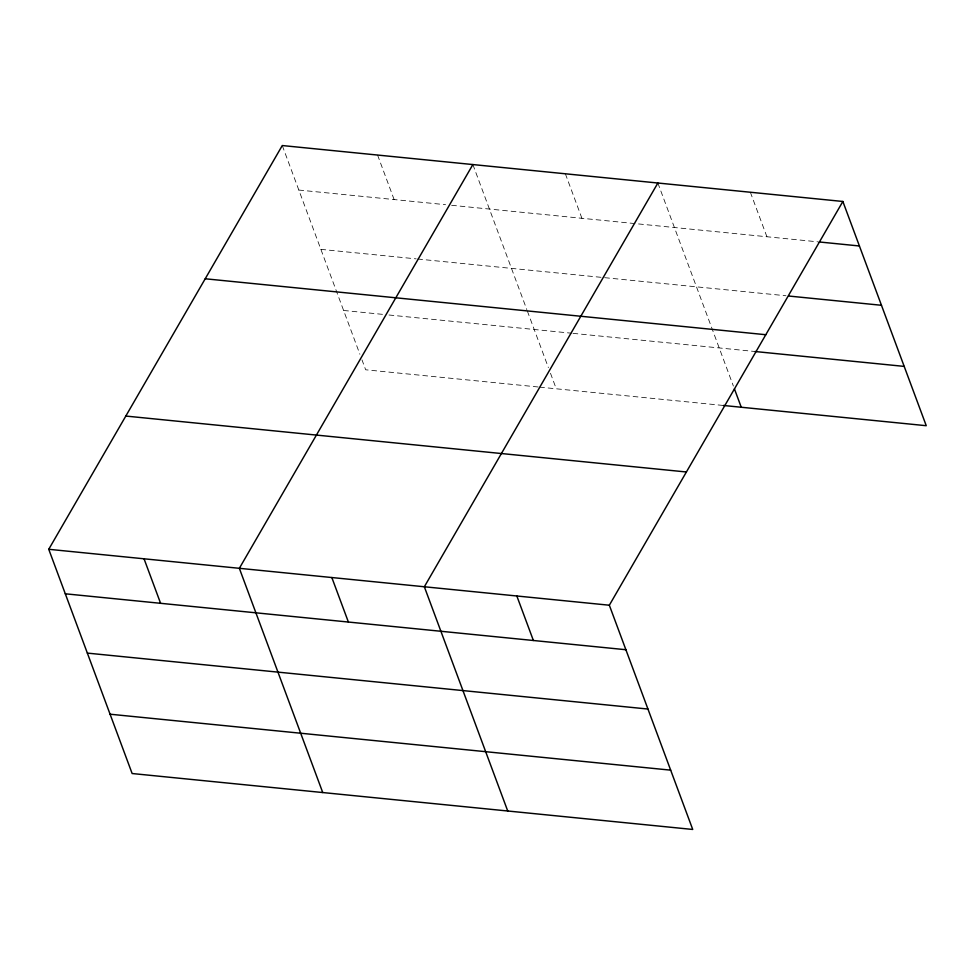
<?xml version="1.0" encoding="UTF-8"?>
<svg xmlns="http://www.w3.org/2000/svg" width="975" height="975" viewBox="0 0 975 975"><rect width="100%" height="100%" fill="white"/><g stroke="black" fill="none" stroke-linecap="round" stroke-linejoin="round"><path stroke-width="0.73" stroke-dasharray="4.88 3.66" d="M298.825 190.052L445.551 204.689M451.608 205.286L817.635 241.812M320.885 249.356L416.179 258.863M417.69 259.021L785.984 295.766M343.602 310.464L382.943 314.389M388.988 314.998L571.508 333.206M572.995 333.352L755.003 351.512M538.115 386.977L365.662 369.781L361.993 359.885M539.626 387.136L723.352 405.466M750.36 192.246L766.911 236.754M657.869 183.02L733.383 386.063M565.366 173.794L581.917 218.29M472.875 164.556L526.805 309.587M527.341 311.013L548.389 367.612M550.485 373.254L556.262 388.793M377.569 155.049L394.119 199.558M282.275 145.543L359.885 354.242"/><path stroke-width="1.46" d="M842.863 201.472L609.338 605.219L692.725 829.457L132.137 773.528L48.75 549.291L282.275 145.543L842.863 201.472L926.25 425.709L723.352 405.466M472.875 164.556L239.35 568.315L322.737 792.541M657.869 183.02L424.344 586.767L507.731 811.005M819.134 241.958L859.414 245.98M788.97 296.059L881.473 305.285M205.213 278.777L765.802 334.717M755.003 351.512L904.191 366.393M125.812 416.057L686.4 471.985M48.75 549.291L609.338 605.219M65.301 593.799L625.889 649.728M87.36 653.104L647.948 709.044M110.09 714.212L670.666 770.152M734.431 388.891L741.256 407.245M516.835 595.993L533.386 640.502M331.841 577.541L348.392 622.05M144.044 558.797L160.595 603.306"/></g></svg>
